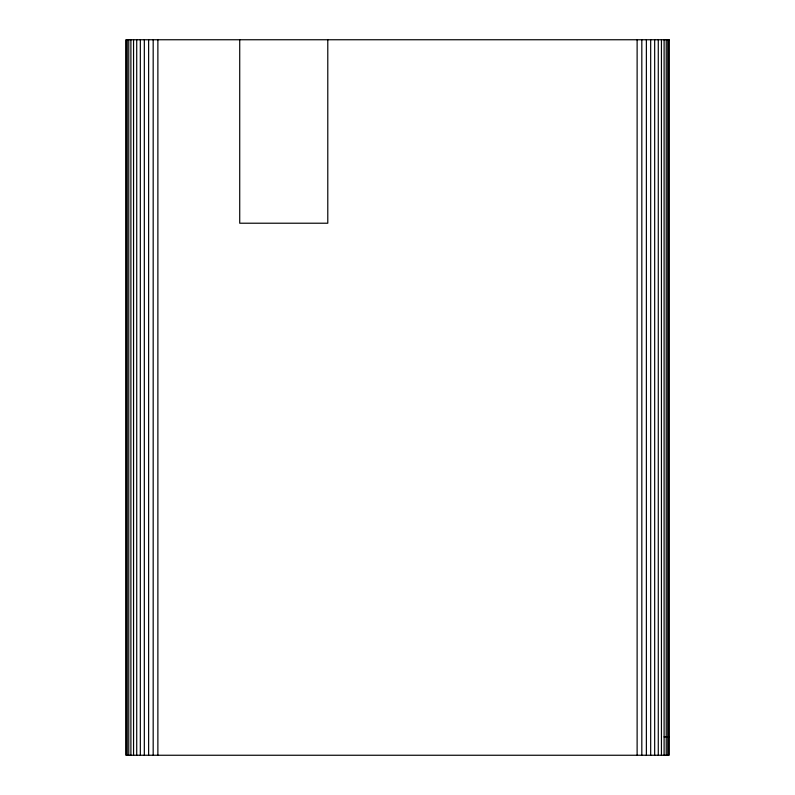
<?xml version="1.0" encoding="UTF-8"?>
<svg xmlns="http://www.w3.org/2000/svg" width="795" height="795" viewBox="0 0 795 795"><rect width="100%" height="100%" fill="white"/><g stroke="black" fill="none" stroke-linecap="round" stroke-linejoin="round"><path stroke-width="1.19" d="M664.103 736.905L669.022 736.905M668.704 39.75L668.704 755.25M667.77 39.75L667.77 755.25M666.23 39.75L666.23 755.25M664.103 39.75L664.103 755.25M661.44 39.75L661.44 755.25M658.28 39.75L658.28 755.25M654.673 39.75L654.673 755.25M650.678 39.75L650.678 755.25M646.375 39.75L646.375 755.25M641.823 39.75L641.823 755.25M637.123 39.75L637.123 755.25M327.788 39.75L327.788 223.216L239.722 223.216L239.722 39.75M157.877 39.75L157.877 755.25M153.177 39.75L153.177 755.25M148.625 39.75L148.625 755.25M144.322 39.75L144.322 755.25M140.327 39.75L140.327 755.25M136.72 39.75L136.72 755.25M133.56 39.75L133.56 755.25M130.897 39.75L130.897 755.25M128.77 39.75L128.77 755.25M127.23 39.75L127.23 755.25M126.296 39.75L126.296 755.25M669.022 39.75L125.978 39.75L125.978 755.25L669.022 755.25L669.022 39.75"/></g></svg>
